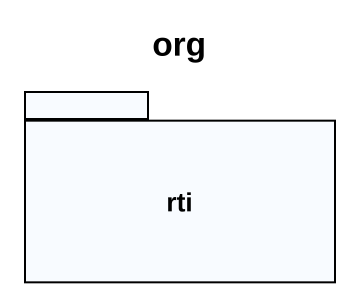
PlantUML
@startuml
title org
package rti {
}
@enduml
